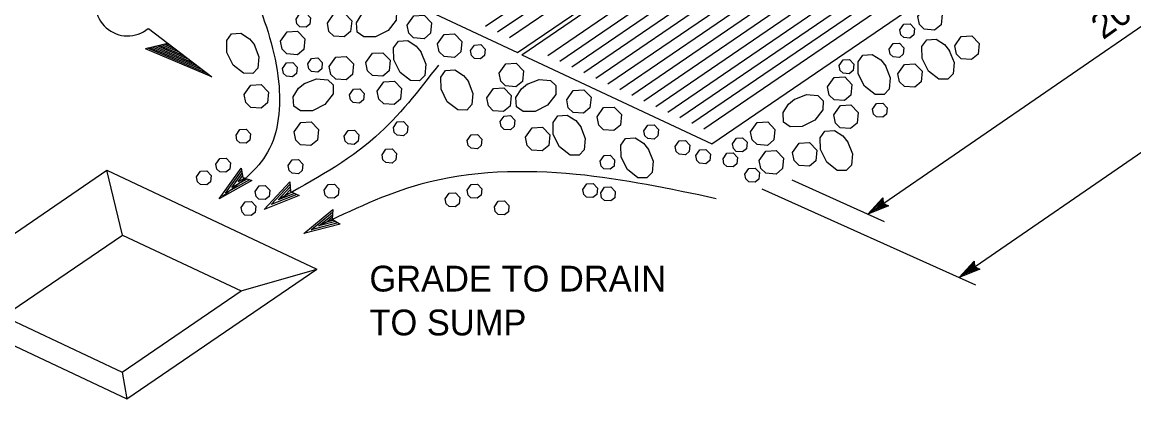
# Model space of a CAD drawing. Extents: x -894 to 866, y -472 to 714.
# Drawn here: x -18.8 to 283.1, y -56.1 to 46 of the extents above; entities that cross this region are included whole.
import ezdxf

# ---------------------------------------------------------------- set-up
doc = ezdxf.new("R2010")
doc.units = 0
for name, color, linetype in [('df_FLOW-LINE', 7, 'Continuous'), ('pp_PRESENTATION', 7, 'Continuous'), ('temp_CONSTRUCTION', 7, 'Continuous'), ('temp_CONSTRUCTION-anno', 7, 'Continuous')]:
    doc.layers.add(name, color=color, linetype=linetype)

msp = doc.modelspace()

# ---------------------------------------------------------------- linework, layer by layer
at = {"layer": 'df_FLOW-LINE'}
for p, q in [((34.7, -1.93), (40.6, 6.38)), ((40.6, 6.38), (40.6, 6.38)), ((40.6, 6.38), (41.09, 3.85)), ((43.57, 3.09), (34.7, -1.93)), ((42.91, 3.29), (36.39, -0.39)), ((36.4, -0.38), (40.71, 5.67)), ((38.1, 1.14), (40.88, 5.05)), ((42.22, 3.47), (38.1, 1.14)), ((39.8, 2.67), (40.99, 4.35)), ((41.62, 3.7), (39.8, 2.67)), ((41.09, 3.85), (43.57, 3.09)), ((43.57, 3.09), (43.57, 3.09)), ((46.93, -4.77), (53.88, 2.68)), ((48.83, -3.46), (53.9, 1.97)), ((50.71, -2.18), (53.98, 1.33)), ((52.6, -0.88), (54, 0.62)), ((53.88, 2.68), (53.88, 2.68)), ((53.88, 2.68), (54.04, 0.11)), ((54.04, 0.11), (56.39, -0.97)), ((34.7, -1.93), (34.7, -1.93)), ((56.39, -0.97), (46.93, -4.77)), ((55.76, -0.69), (48.82, -3.47)), ((55.1, -0.42), (50.71, -2.18)), ((54.54, -0.11), (52.6, -0.88)), ((56.39, -0.97), (56.39, -0.97)), ((46.93, -4.77), (46.93, -4.77)), ((57.65, -11.33), (65.51, -4.84)), ((59.7, -10.27), (65.44, -5.55)), ((65.51, -4.84), (65.33, -7.41)), ((65.51, -4.84), (65.51, -4.84)), ((67.52, -8.79), (57.65, -11.33)), ((66.94, -8.43), (59.69, -10.29)), ((61.73, -9.25), (65.44, -6.2)), ((66.32, -8.07), (61.73, -9.25)), ((63.78, -8.21), (65.36, -6.91)), ((65.8, -7.69), (63.78, -8.21)), ((65.33, -7.41), (67.52, -8.79)), ((67.52, -8.79), (67.52, -8.79)), ((57.65, -11.33), (57.65, -11.33))]:
    msp.add_line(p, q, dxfattribs=at)
for points in [[(44.52, 53.23), (50.81, 29.88), (47.81, 10.71), (35.54, -1.27)], [(94.21, 34.37), (77.15, 14.91), (51.11, -1.86)], [(169.64, -1.86), (131.62, 4.72), (89.42, 2.03), (61.58, -9.35)]]:
    msp.add_spline(points, degree=3, dxfattribs=at)
at = {"layer": 'pp_PRESENTATION'}
for p, q in [((15.43, 44.29), (32.64, 31.17)), ((20.72, 40.26), (14.69, 38.79)), ((27.7, 34.93), (17.19, 39.4)), ((26.47, 35.88), (17.81, 39.55)), ((25.23, 36.82), (18.44, 39.7)), ((23.99, 37.76), (19.06, 39.85)), ((22.76, 38.7), (19.69, 40.01)), ((21.52, 39.65), (20.31, 40.16)), ((32.64, 31.17), (14.69, 38.79)), ((31.41, 32.11), (15.32, 38.94)), ((30.17, 33.05), (15.94, 39.09)), ((28.94, 33.99), (16.56, 39.25))]:
    msp.add_line(p, q, dxfattribs=at)
msp.add_arc((9.81, 51.11), 8.83, 67.1261, 309.4327, dxfattribs=at)
at = {"layer": 'temp_CONSTRUCTION'}
for p, q in [((107.02, 44.89), (181.53, 95.68)), ((110.28, 43.36), (184.79, 94.15)), ((113.54, 41.83), (188.05, 92.62)), ((115.72, 37.75), (195.62, 92.21)), ((116.92, 37.19), (196.81, 91.65)), ((123.92, 36.96), (198.43, 87.74)), ((127.18, 35.43), (201.69, 86.21)), ((130.44, 33.9), (204.95, 84.68)), ((133.71, 32.36), (208.22, 83.15)), ((136.97, 30.83), (211.48, 81.62)), ((140.23, 29.3), (214.74, 80.09)), ((143.49, 27.77), (218, 78.55)), ((146.75, 26.24), (221.26, 77.02)), ((150.01, 24.71), (224.52, 75.49)), ((153.28, 23.17), (227.79, 73.96)), ((156.54, 21.64), (231.05, 72.43)), ((159.8, 20.11), (234.31, 70.9)), ((163.06, 18.58), (237.57, 69.36)), ((166.32, 17.05), (240.83, 67.83)), ((168.5, 12.97), (248.39, 67.43)), ((64.14, 61.97), (115.72, 37.75)), ((116.92, 37.19), (168.5, 12.97)), ((-47.44, -29.33), (4.13, 5.83)), ((4.13, 5.83), (61.19, -20.97)), ((8.4, -11.75), (4.13, 5.83)), ((-23.88, -33.75), (8.4, -11.75)), ((8.4, -11.75), (40.64, -26.89)), ((9.62, -56.12), (61.19, -20.97)), ((40.64, -26.89), (61.19, -20.97)), ((8.36, -48.89), (40.64, -26.89)), ((-47.44, -29.33), (9.62, -56.12)), ((-23.88, -33.75), (8.36, -48.89)), ((8.36, -48.89), (9.62, -56.12))]:
    msp.add_line(p, q, dxfattribs=at)
for points in [[(55.54, 46.84), (56.61, 48.37), (58.32, 48.46), (59.51, 47.23), (59.34, 45.51), (58.28, 44.63), (56.59, 44.75), (55.8, 45.52), (55.54, 46.84)], [(64.05, 45.71), (65.83, 48.25), (68.68, 48.41), (70.66, 46.36), (70.37, 43.48), (68.61, 42.02), (65.8, 42.22), (64.48, 43.51), (64.05, 45.71)], [(74.96, 49.4), (78.29, 50.72), (81.36, 50.46), (82.82, 49.07), (82.77, 46.59), (80.56, 43.76), (77.14, 42.05), (73.92, 42), (72.11, 43.28), (71.94, 45.85), (73.41, 48.14), (75.1, 49.49)], [(224.47, 47.56), (226.25, 50.1), (229.1, 50.26), (231.08, 48.21), (230.79, 45.33), (229.03, 43.87), (226.22, 44.08), (224.9, 45.36), (224.47, 47.56)], [(85.74, 45.21), (87.53, 47.75), (90.37, 47.91), (92.35, 45.86), (92.07, 42.99), (90.31, 41.52), (87.5, 41.73), (86.17, 43.01), (85.74, 45.21)], [(219.59, 43.92), (220.66, 45.44), (222.37, 45.54), (223.56, 44.31), (223.39, 42.58), (222.33, 41.7), (220.65, 41.83), (219.85, 42.6), (219.59, 43.92)], [(44.13, 39.97), (45.46, 36.64), (45.19, 33.57), (43.81, 32.12), (41.32, 32.16), (38.49, 34.37), (36.79, 37.79), (36.73, 41.01), (38.02, 42.82), (40.58, 42.99), (42.87, 41.52), (44.22, 39.84)], [(51.33, 40.86), (53.11, 43.4), (55.96, 43.56), (57.94, 41.51), (57.65, 38.63), (55.9, 37.17), (53.08, 37.38), (51.76, 38.66), (51.33, 40.86)], [(94, 40.16), (95.78, 42.7), (98.63, 42.86), (100.61, 40.81), (100.32, 37.94), (98.56, 36.47), (95.75, 36.68), (94.43, 37.96), (94, 40.16)], [(89.45, 37.99), (90.78, 34.65), (90.51, 31.59), (89.13, 30.13), (86.64, 30.18), (83.82, 32.39), (82.11, 35.8), (82.05, 39.02), (83.34, 40.84), (85.9, 41.01), (88.2, 39.54), (89.54, 37.85)], [(102.96, 38.29), (104.03, 39.81), (105.74, 39.91), (106.92, 38.68), (106.75, 36.96), (105.7, 36.08), (104.01, 36.2), (103.22, 36.97), (102.96, 38.29)], [(216.71, 38.68), (217.77, 40.2), (219.48, 40.3), (220.67, 39.07), (220.5, 37.34), (219.44, 36.47), (217.76, 36.59), (216.96, 37.36), (216.71, 38.68)], [(232.98, 38.36), (234.3, 35.03), (234.03, 31.96), (232.65, 30.51), (230.16, 30.55), (227.34, 32.76), (225.63, 36.18), (225.57, 39.4), (226.86, 41.21), (229.42, 41.38), (231.72, 39.91), (233.06, 38.23)], [(234.49, 39.56), (236.27, 42.1), (239.12, 42.26), (241.1, 40.21), (240.81, 37.34), (239.05, 35.87), (236.24, 36.08), (234.92, 37.36), (234.49, 39.56)], [(58.72, 34.68), (59.79, 36.2), (61.5, 36.3), (62.69, 35.07), (62.51, 33.34), (61.46, 32.47), (59.77, 32.59), (58.98, 33.36), (58.72, 34.68)], [(64.56, 34.02), (66.35, 36.56), (69.2, 36.72), (71.17, 34.67), (70.89, 31.8), (69.13, 30.33), (66.32, 30.54), (64.99, 31.82), (64.57, 34.02)], [(74.53, 35.03), (76.32, 37.57), (79.16, 37.73), (81.14, 35.68), (80.86, 32.8), (79.1, 31.34), (76.29, 31.54), (74.96, 32.83), (74.54, 35.03)], [(215.64, 34.21), (216.96, 30.88), (216.7, 27.81), (215.31, 26.35), (212.83, 26.4), (210, 28.61), (208.29, 32.03), (208.24, 35.25), (209.53, 37.06), (212.09, 37.23), (214.38, 35.76), (215.73, 34.08)], [(51.88, 33.43), (52.95, 34.95), (54.66, 35.05), (55.84, 33.81), (55.67, 32.09), (54.62, 31.21), (52.93, 31.33), (52.14, 32.1), (51.88, 33.43)], [(110.74, 32.19), (112.52, 34.73), (115.37, 34.89), (117.35, 32.84), (117.06, 29.96), (115.3, 28.5), (112.49, 28.71), (111.17, 29.99), (110.74, 32.19)], [(203.11, 34.25), (204.18, 35.77), (205.89, 35.87), (207.08, 34.64), (206.91, 32.91), (205.85, 32.03), (204.16, 32.16), (203.37, 32.93), (203.11, 34.25)], [(219.05, 32.03), (220.83, 34.57), (223.68, 34.73), (225.66, 32.68), (225.37, 29.8), (223.61, 28.34), (220.8, 28.54), (219.48, 29.82), (219.05, 32.03)], [(57.81, 29.35), (61.14, 30.67), (64.21, 30.41), (65.66, 29.02), (65.62, 26.54), (63.41, 23.71), (59.99, 22), (56.77, 21.95), (54.96, 23.23), (54.79, 25.8), (56.26, 28.09), (57.94, 29.44)], [(102.27, 30.04), (103.6, 26.7), (103.33, 23.64), (101.95, 22.18), (99.46, 22.23), (96.64, 24.44), (94.93, 27.86), (94.87, 31.08), (96.16, 32.89), (98.72, 33.06), (101.02, 31.59), (102.36, 29.9)], [(118.29, 29.17), (121.63, 30.49), (124.7, 30.23), (126.15, 28.84), (126.1, 26.36), (123.89, 23.53), (120.48, 21.82), (117.26, 21.77), (115.45, 23.05), (115.27, 25.62), (116.75, 27.91), (118.43, 29.26)], [(199.96, 28.44), (201.74, 30.98), (204.59, 31.14), (206.57, 29.09), (206.28, 26.21), (204.53, 24.75), (201.71, 24.95), (200.39, 26.24), (199.96, 28.44)], [(41.48, 26.38), (43.26, 28.92), (46.11, 29.08), (48.09, 27.03), (47.8, 24.16), (46.04, 22.69), (43.23, 22.9), (41.91, 24.18), (41.48, 26.38)], [(70.06, 26.29), (71.13, 27.81), (72.84, 27.9), (74.03, 26.67), (73.86, 24.95), (72.8, 24.07), (71.11, 24.19), (70.32, 24.96), (70.06, 26.29)], [(77.62, 27.33), (79.4, 29.87), (82.25, 30.03), (84.23, 27.98), (83.94, 25.1), (82.18, 23.64), (79.37, 23.84), (78.05, 25.13), (77.62, 27.33)], [(107.38, 25.48), (109.16, 28.02), (112.01, 28.18), (113.99, 26.13), (113.7, 23.25), (111.95, 21.79), (109.13, 21.99), (107.81, 23.28), (107.38, 25.48)], [(129.08, 24.98), (130.86, 27.52), (133.71, 27.68), (135.69, 25.63), (135.4, 22.76), (133.64, 21.29), (130.83, 21.5), (129.51, 22.78), (129.08, 24.98)], [(190.86, 25.03), (194.19, 26.36), (197.26, 26.09), (198.71, 24.71), (198.67, 22.22), (196.46, 19.39), (193.04, 17.69), (189.82, 17.63), (188.01, 18.92), (187.84, 21.48), (189.31, 23.78), (190.99, 25.12)], [(137.33, 20.3), (139.11, 22.83), (141.96, 23), (143.94, 20.94), (143.65, 18.07), (141.9, 16.61), (139.08, 16.81), (137.76, 18.09), (137.33, 20.3)], [(201.64, 20.85), (203.42, 23.38), (206.27, 23.55), (208.25, 21.49), (207.96, 18.62), (206.2, 17.16), (203.39, 17.36), (202.07, 18.64), (201.64, 20.85)], [(212.17, 22.42), (213.24, 23.94), (214.95, 24.04), (216.14, 22.8), (215.97, 21.08), (214.91, 20.2), (213.23, 20.32), (212.43, 21.09), (212.17, 22.41)], [(55.03, 16.25), (56.82, 18.78), (59.66, 18.95), (61.64, 16.89), (61.36, 14.02), (59.6, 12.56), (56.79, 12.76), (55.46, 14.04), (55.03, 16.25)], [(81.98, 17.43), (83.05, 18.96), (84.76, 19.05), (85.94, 17.82), (85.77, 16.1), (84.72, 15.22), (83.03, 15.34), (82.24, 16.11), (81.98, 17.43)], [(111.04, 19.04), (112.11, 20.56), (113.82, 20.66), (115.01, 19.42), (114.83, 17.7), (113.78, 16.82), (112.09, 16.94), (111.3, 17.71), (111.04, 19.04)], [(132.79, 17.76), (134.11, 14.42), (133.85, 11.36), (132.46, 9.9), (129.97, 9.95), (127.15, 12.16), (125.44, 15.57), (125.38, 18.79), (126.67, 20.61), (129.24, 20.78), (131.53, 19.31), (132.87, 17.62)], [(150.05, 16.53), (151.12, 18.05), (152.83, 18.15), (154.02, 16.92), (153.84, 15.19), (152.79, 14.32), (151.1, 14.44), (150.31, 15.21), (150.05, 16.53)], [(179.04, 16.29), (180.82, 18.82), (183.67, 18.99), (185.65, 16.93), (185.36, 14.06), (183.6, 12.6), (180.79, 12.8), (179.47, 14.08), (179.04, 16.29)], [(39.24, 15.36), (40.31, 16.89), (42.02, 16.98), (43.2, 15.75), (43.03, 14.03), (41.98, 13.15), (40.29, 13.27), (39.5, 14.04), (39.24, 15.36)], [(68.62, 15.09), (69.69, 16.61), (71.4, 16.71), (72.58, 15.48), (72.41, 13.75), (71.36, 12.87), (69.67, 12.99), (68.88, 13.76), (68.62, 15.09)], [(102.07, 13.92), (103.14, 15.44), (104.85, 15.54), (106.04, 14.31), (105.87, 12.58), (104.81, 11.7), (103.12, 11.83), (102.33, 12.6), (102.07, 13.92)], [(117.87, 14.8), (119.65, 17.34), (122.5, 17.5), (124.48, 15.45), (124.19, 12.57), (122.43, 11.11), (119.62, 11.31), (118.3, 12.6), (117.87, 14.8)], [(205.35, 13.62), (206.67, 10.28), (206.41, 7.22), (205.02, 5.76), (202.54, 5.81), (199.71, 8.02), (198, 11.44), (197.95, 14.66), (199.23, 16.47), (201.8, 16.64), (204.09, 15.17), (205.43, 13.49)], [(151.21, 11.62), (152.53, 8.28), (152.26, 5.22), (150.88, 3.76), (148.39, 3.81), (145.57, 6.02), (143.86, 9.43), (143.8, 12.65), (145.09, 14.47), (147.65, 14.64), (149.95, 13.17), (151.29, 11.48)], [(158.57, 12.28), (159.64, 13.81), (161.35, 13.9), (162.54, 12.67), (162.37, 10.95), (161.31, 10.07), (159.62, 10.19), (158.83, 10.96), (158.57, 12.28)], [(174.09, 13.03), (175.16, 14.56), (176.87, 14.65), (178.06, 13.42), (177.89, 11.7), (176.83, 10.82), (175.14, 10.94), (174.35, 11.71), (174.09, 13.03)], [(190.43, 10.66), (192.21, 13.2), (195.06, 13.36), (197.04, 11.31), (196.75, 8.44), (194.99, 6.97), (192.18, 7.18), (190.86, 8.46), (190.43, 10.66)], [(33.77, 7.5), (34.84, 9.02), (36.55, 9.12), (37.73, 7.89), (37.56, 6.16), (36.51, 5.29), (34.82, 5.41), (34.03, 6.18), (33.77, 7.5)], [(78.91, 10.03), (79.98, 11.55), (81.69, 11.65), (82.87, 10.42), (82.7, 8.69), (81.65, 7.81), (79.96, 7.94), (79.17, 8.71), (78.91, 10.03)], [(138.14, 8.31), (139.21, 9.84), (140.92, 9.93), (142.1, 8.7), (141.93, 6.98), (140.88, 6.1), (139.19, 6.22), (138.4, 6.99), (138.14, 8.31)], [(164.13, 9.85), (165.2, 11.37), (166.91, 11.47), (168.1, 10.24), (167.93, 8.51), (166.87, 7.63), (165.19, 7.76), (164.39, 8.53), (164.14, 9.85)], [(171.54, 8.95), (172.61, 10.47), (174.32, 10.56), (175.5, 9.33), (175.33, 7.61), (174.28, 6.73), (172.59, 6.85), (171.8, 7.62), (171.54, 8.95)], [(181.39, 8.52), (183.17, 11.06), (186.02, 11.22), (188, 9.17), (187.71, 6.29), (185.95, 4.83), (183.14, 5.03), (181.82, 6.32), (181.39, 8.52)], [(53.45, 7.14), (54.52, 8.66), (56.23, 8.76), (57.42, 7.53), (57.24, 5.8), (56.19, 4.92), (54.5, 5.05), (53.71, 5.82), (53.45, 7.14)], [(177.5, 4.81), (178.57, 6.33), (180.28, 6.43), (181.46, 5.2), (181.29, 3.47), (180.24, 2.59), (178.55, 2.72), (177.76, 3.49), (177.5, 4.81)], [(28.53, 4.07), (29.6, 5.59), (31.31, 5.69), (32.5, 4.46), (32.33, 2.73), (31.27, 1.85), (29.58, 1.98), (28.79, 2.75), (28.53, 4.07)], [(44.42, 0.09), (45.49, 1.62), (47.2, 1.71), (48.39, 0.48), (48.22, -1.24), (47.16, -2.12), (45.47, -2), (44.68, -1.23), (44.42, 0.09)], [(63.2, 0.46), (64.27, 1.98), (65.98, 2.08), (67.17, 0.84), (66.99, -0.88), (65.94, -1.76), (64.25, -1.64), (63.46, -0.87), (63.2, 0.46)], [(102.02, 0.46), (103.09, 1.98), (104.8, 2.08), (105.99, 0.84), (105.82, -0.88), (104.76, -1.76), (103.07, -1.64), (102.28, -0.87), (102.02, 0.46)], [(133.44, 0.64), (134.51, 2.16), (136.22, 2.26), (137.4, 1.02), (137.23, -0.7), (136.18, -1.58), (134.49, -1.46), (133.7, -0.69), (133.44, 0.64)], [(138.31, -0.27), (139.38, 1.26), (141.09, 1.35), (142.28, 0.12), (142.11, -1.6), (141.05, -2.48), (139.37, -2.36), (138.57, -1.59), (138.32, -0.27)], [(40.63, -4.24), (41.7, -2.72), (43.41, -2.62), (44.6, -3.85), (44.42, -5.58), (43.37, -6.45), (41.68, -6.33), (40.89, -5.56), (40.63, -4.24)], [(96.06, -1.89), (97.13, -0.37), (98.84, -0.27), (100.03, -1.5), (99.86, -3.23), (98.8, -4.11), (97.11, -3.98), (96.32, -3.22), (96.06, -1.89)], [(109.42, -4.06), (110.49, -2.54), (112.2, -2.44), (113.39, -3.67), (113.22, -5.4), (112.16, -6.27), (110.48, -6.15), (109.68, -5.38), (109.42, -4.06)]]:
    msp.add_lwpolyline(points, dxfattribs=at)
at = {"layer": 'temp_CONSTRUCTION-anno'}
for p, q in [((210.86, -6.03), (371.22, 104.06)), ((235.66, -23.23), (406.72, 94.21)), ((190.25, 3.21), (215.35, -8.05)), ((182.05, 0.82), (240.15, -25.25)), ((210.86, -6.03), (214.99, -1.61)), ((211.99, -5.26), (215, -2.03)), ((213.11, -4.5), (215.05, -2.41)), ((214.23, -3.73), (215.06, -2.84)), ((214.99, -1.61), (214.99, -1.61)), ((214.99, -1.61), (215.08, -3.14)), ((216.48, -3.78), (210.86, -6.03)), ((210.86, -6.03), (210.86, -6.03)), ((216.1, -3.61), (211.98, -5.27)), ((215.71, -3.45), (213.11, -4.5)), ((215.38, -3.27), (214.23, -3.73)), ((215.08, -3.14), (216.48, -3.78)), ((216.48, -3.78), (216.48, -3.78)), ((235.66, -23.23), (239.79, -18.81)), ((241.28, -20.98), (235.66, -23.23)), ((240.9, -20.81), (236.78, -22.46)), ((236.79, -22.45), (239.8, -19.23)), ((237.9, -21.69), (239.85, -19.61)), ((240.51, -20.65), (237.9, -21.69)), ((239.03, -20.92), (239.86, -20.03)), ((240.18, -20.46), (239.03, -20.92)), ((239.79, -18.81), (239.79, -18.81)), ((239.79, -18.81), (239.88, -20.33)), ((239.88, -20.33), (241.28, -20.98)), ((241.28, -20.98), (241.28, -20.98)), ((235.66, -23.23), (235.66, -23.23))]:
    msp.add_line(p, q, dxfattribs=at)

# ---------------------------------------------------------------- texts
msp.add_text('20\'-0"', height=7, rotation=35.4657, dxfattribs=at).set_placement((274.77, 41.1))
for s, p in [('GRADE TO DRAIN', (75.48, -27.04)), ('TO SUMP', (75.48, -38.94))]:
    msp.add_text(s, height=7, dxfattribs=at).set_placement(p)

doc.saveas('drawing.dxf')
